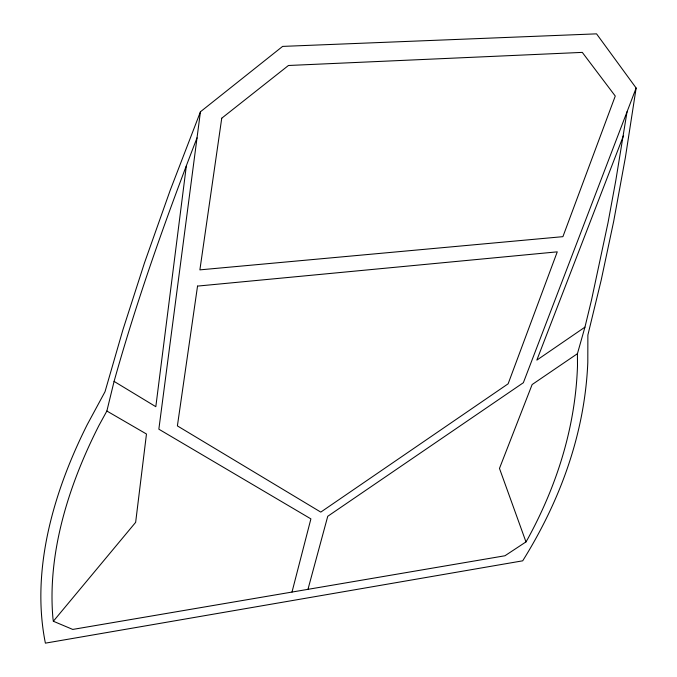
<?xml version="1.0" encoding="UTF-8"?>
<svg xmlns="http://www.w3.org/2000/svg" width="677" height="677" viewBox="0 0 677 677"><rect width="100%" height="100%" fill="white"/><g stroke="black" fill="none" stroke-linecap="round" stroke-linejoin="round"><path stroke-width="1.02" d="M186.31 166.153L155.82 406.691L114.083 381.396C137.228 298.76 166.127 217.867 197.024 137.854M200.443 111.773L170.181 190.347L144.489 262.862L122.901 329.843L105.011 391.738L87.215 424.665A764.384 382.843 -30 0 0 45.393 643.15L522.703 560.818A1095.378 613.954 -4.3 0 0 587.805 362.398L587.873 335.073L601.159 280.286L613.701 221.261L625.396 157.403L636.135 88.027L596.547 33.85L282.622 46.4L200.443 111.773L158.85 429.193L310.895 518.878L291.999 592.062M627.029 111.815L615.782 180.624L608.056 222.538L591.486 300.139L584.945 327.143L577.422 353.699L577.498 365.724A1075.55 601.836 -4.4 0 1 527.671 539.019L525.978 541.913L504.94 555.766L72.752 629.432L53.348 621.249L52.95 618.389A752.35 376.116 -30 0 1 98.944 425.494L106.864 411.024L114.083 381.396M307.967 589.337L327.744 516.289L523.355 382.725L636.135 88.027M623.356 135.975L536.827 360.139L584.945 327.143M53.348 621.249L135.645 522.356L146.469 434.008L106.864 411.024M577.422 353.699L532.13 384.553L499.474 468.416L525.978 541.913M197.54 286.092L177.391 425.901L320.788 512.108L508.131 383.808L557.264 251.844L197.54 286.092M221.743 118.204L199.884 269.869L562.909 236.662L615.266 96.049L582.288 52.383L288.453 65.491L221.743 118.204"/></g></svg>
